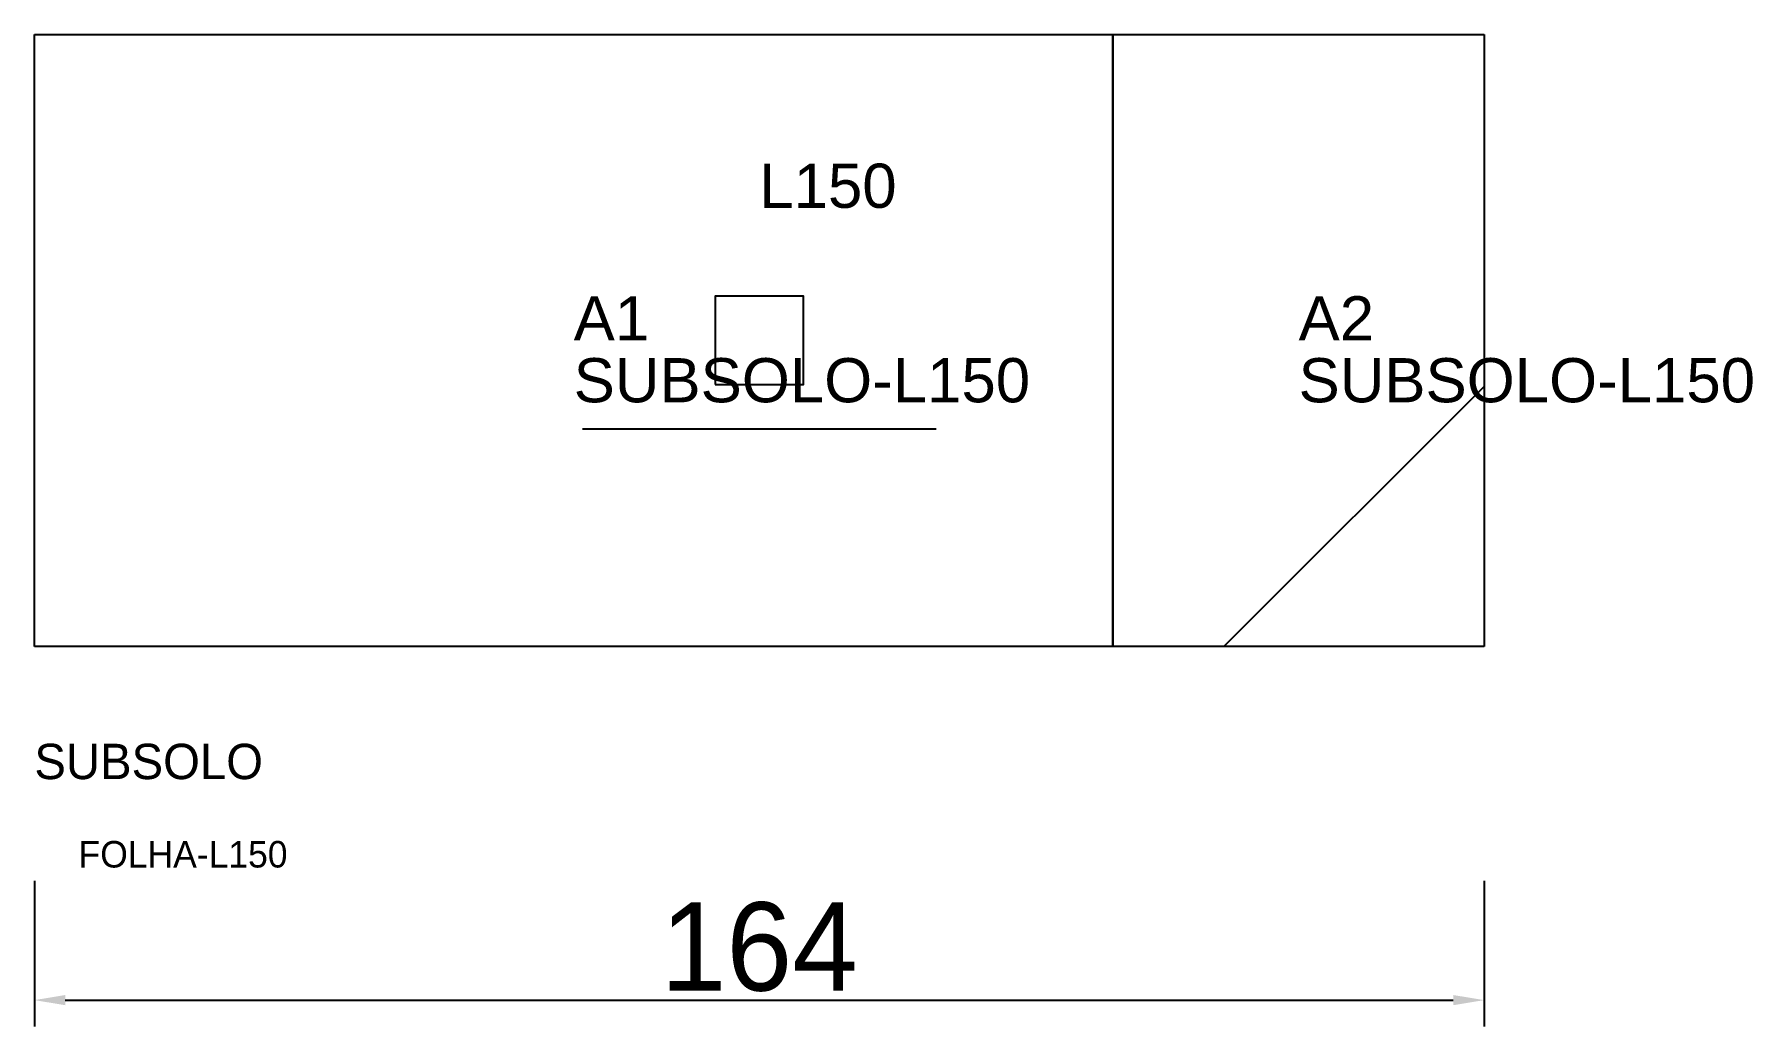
# Model space of a CAD drawing. Header units: metres. Extents: x 222 to 417, y 89 to 202.
import ezdxf

# ---------------------------------------------------------------- set-up
doc = ezdxf.new("R2010")
doc.units = ezdxf.units.M
for name, color, linetype in [('3', 3, 'CONTINUOUS'), ('AUX00', 7, 'CONTINUOUS'), ('COTA', 241, 'CONTINUOUS'), ('FOLHA', 255, 'CONTINUOUS'), ('Hachura', 251, 'CONTINUOUS'), ('NOMENCLATURA', 7, 'CONTINUOUS'), ('Nível', 160, 'CONTINUOUS'), ('Painéis', 200, 'CONTINUOUS'), ('Pilares', 5, 'CONTINUOUS'), ('SARR_2.2x7', 40, 'CONTINUOUS')]:
    doc.layers.add(name, color=color, linetype=linetype)
doc.styles.add('ARIAL', font='Arial.ttf')
doc.styles.add('STR_STANDARD', font='arial.ttf')
doc.dimstyles.new('EZ DXF', dxfattribs={"dimtxt": 10, "dimasz": 3.5, "dimexe": 3, "dimexo": 1.5, "dimgap": 1, "dimtad": 1, "dimdec": 1, "dimdsep": 46, "dimcen": 2.5, "dimazin": 3, "dimtfac": 1, "dimtmove": 0, "dimatfit": 3})

msp = doc.modelspace()

# ---------------------------------------------------------------- hatches: boundary and pattern name
at = {"layer": 'Hachura'}
h = msp.add_hatch(dxfattribs=at)
h.set_pattern_fill('ANSI31', scale=50)
h.paths.add_polyline_path([(222.2, 132.25), (222.2, 201.5), (386.19, 201.5), (386.19, 132.25)])
h = msp.add_hatch(dxfattribs=at)
h.set_pattern_fill('ANSI31', scale=50)
h.paths.add_polyline_path([(222.2, 132.25), (222.2, 201.5), (386.19, 201.5), (386.19, 132.25)])

# ---------------------------------------------------------------- linework, layer by layer
at = {"layer": '3'}
msp.add_lwpolyline([(344.2, 132.25), (344.2, 201.5)], close=True, dxfattribs=at)
msp.add_lwpolyline([(344.2, 132.25), (344.2, 201.5)], close=True, dxfattribs=at)
at = {"layer": 'Painéis', "color": 200}
for p, q in [((222.2, 132.25), (222.2, 201.5)), ((222.2, 201.5), (386.19, 201.5)), ((222.2, 132.25), (222.2, 201.5)), ((222.2, 201.5), (386.19, 201.5)), ((386.19, 201.5), (386.19, 132.25)), ((386.19, 201.5), (386.19, 132.25)), ((386.19, 132.25), (222.2, 132.25)), ((386.19, 132.25), (222.2, 132.25))]:
    msp.add_line(p, q, dxfattribs=at)
at = {"layer": 'Pilares'}
msp.add_lwpolyline([(299.195, 161.875), (309.195, 161.875), (309.195, 171.875), (299.195, 171.875)], close=True, dxfattribs=at)
msp.add_lwpolyline([(299.195, 161.875), (309.195, 161.875), (309.195, 171.875), (299.195, 171.875)], close=True, dxfattribs=at)
at = {"layer": 'SARR_2.2x7'}
msp.add_line((284.195, 156.875), (324.195, 156.875), dxfattribs=at)
msp.add_line((284.195, 156.875), (324.195, 156.875), dxfattribs=at)

# ---------------------------------------------------------------- texts
at = {"layer": '3', "style": 'STR_STANDARD'}
for s, p in [('A1', (283.2, 166.875)), ('A1', (283.2, 166.875)), ('A2', (365.195, 166.875)), ('A2', (365.195, 166.875))]:
    msp.add_text(s, height=5, dxfattribs=at).set_placement(p)
at = {"layer": 'AUX00', "style": 'STR_STANDARD'}
for p in [(283.2, 159.875), (283.2, 159.875), (365.195, 159.875), (365.195, 159.875)]:
    msp.add_text('SUBSOLO-L150', height=5, dxfattribs=at).set_placement(p)
at = {"layer": 'FOLHA'}
msp.add_text('FOLHA-L150', height=3, dxfattribs=at).set_placement((227.2, 107.25))
msp.add_text('FOLHA-L150', height=3, dxfattribs=at).set_placement((227.2, 107.25))
at = {"layer": 'NOMENCLATURA', "insert": (304.195, 186.875), "char_height": 5, "attachment_point": 1, "style": 'ARIAL'}
msp.add_mtext('L150', dxfattribs=at)
msp.add_mtext('L150', dxfattribs=at)
at = {"layer": 'Nível'}
msp.add_text('SUBSOLO', height=4, dxfattribs=at).set_placement((222.2, 117.25))
msp.add_text('SUBSOLO', height=4, dxfattribs=at).set_placement((222.2, 117.25))

# ---------------------------------------------------------------- dimensions: what is measured, and where the dimension line sits
at = {"layer": 'COTA'}
msp.add_linear_dim(base=(222.2, 92.25), p1=(222.2, 107.25), p2=(386.19, 107.25), dimstyle='EZ DXF', dxfattribs=at).render()
msp.add_linear_dim(base=(222.2, 92.25), p1=(222.2, 107.25), p2=(386.19, 107.25), dimstyle='EZ DXF', dxfattribs=at).render()

doc.saveas('drawing.dxf')
